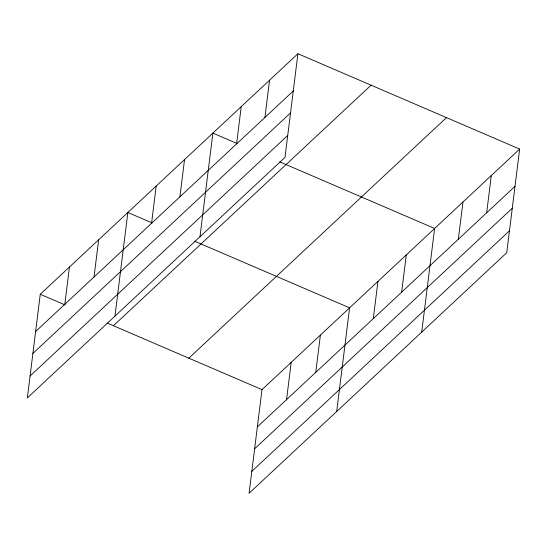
<?xml version="1.0" encoding="UTF-8"?>
<svg xmlns="http://www.w3.org/2000/svg" width="547" height="547" viewBox="0 0 547 547"><rect width="100%" height="100%" fill="white"/><g stroke="black" fill="none" stroke-linecap="round" stroke-linejoin="round"><path stroke-width="0.82" d="M297.91 53.729L40.259 294.279L27.35 397.922L285.001 157.372L297.91 53.729L519.65 149.078L506.741 252.721L249.09 493.271L261.999 389.628L519.65 149.078M64.819 304.269L69.462 267.018M94.022 277.008L98.658 239.75M114.952 316.139L127.861 212.489L151.991 222.868M151.56 223.285L156.203 186.028M179.908 196.824L184.544 159.574M199.976 236.755L212.886 133.112L237.022 143.485M236.591 143.902L241.227 106.651M264.933 117.441L269.568 80.19M286.56 399.618L291.195 362.36M315.756 372.357L320.398 335.099M336.692 411.481L349.601 307.838L194.807 241.275M373.3 318.634L377.943 281.377M401.642 292.173L406.284 254.923M421.716 332.104L434.626 228.461L279.832 161.898M458.324 239.251L462.967 202M486.666 212.79L491.309 175.539M35.617 331.53L293.274 90.98M32.888 353.437L290.546 112.894M30.078 376.015L287.729 135.465M113.434 325.738L371.085 85.195M188.824 358.162L446.475 117.612M257.357 426.879L515.007 186.329M254.628 448.786L512.279 208.243M251.818 471.357L509.469 230.813M40.259 294.279L65.168 304.987M107.205 323.065L261.999 389.628"/></g></svg>
